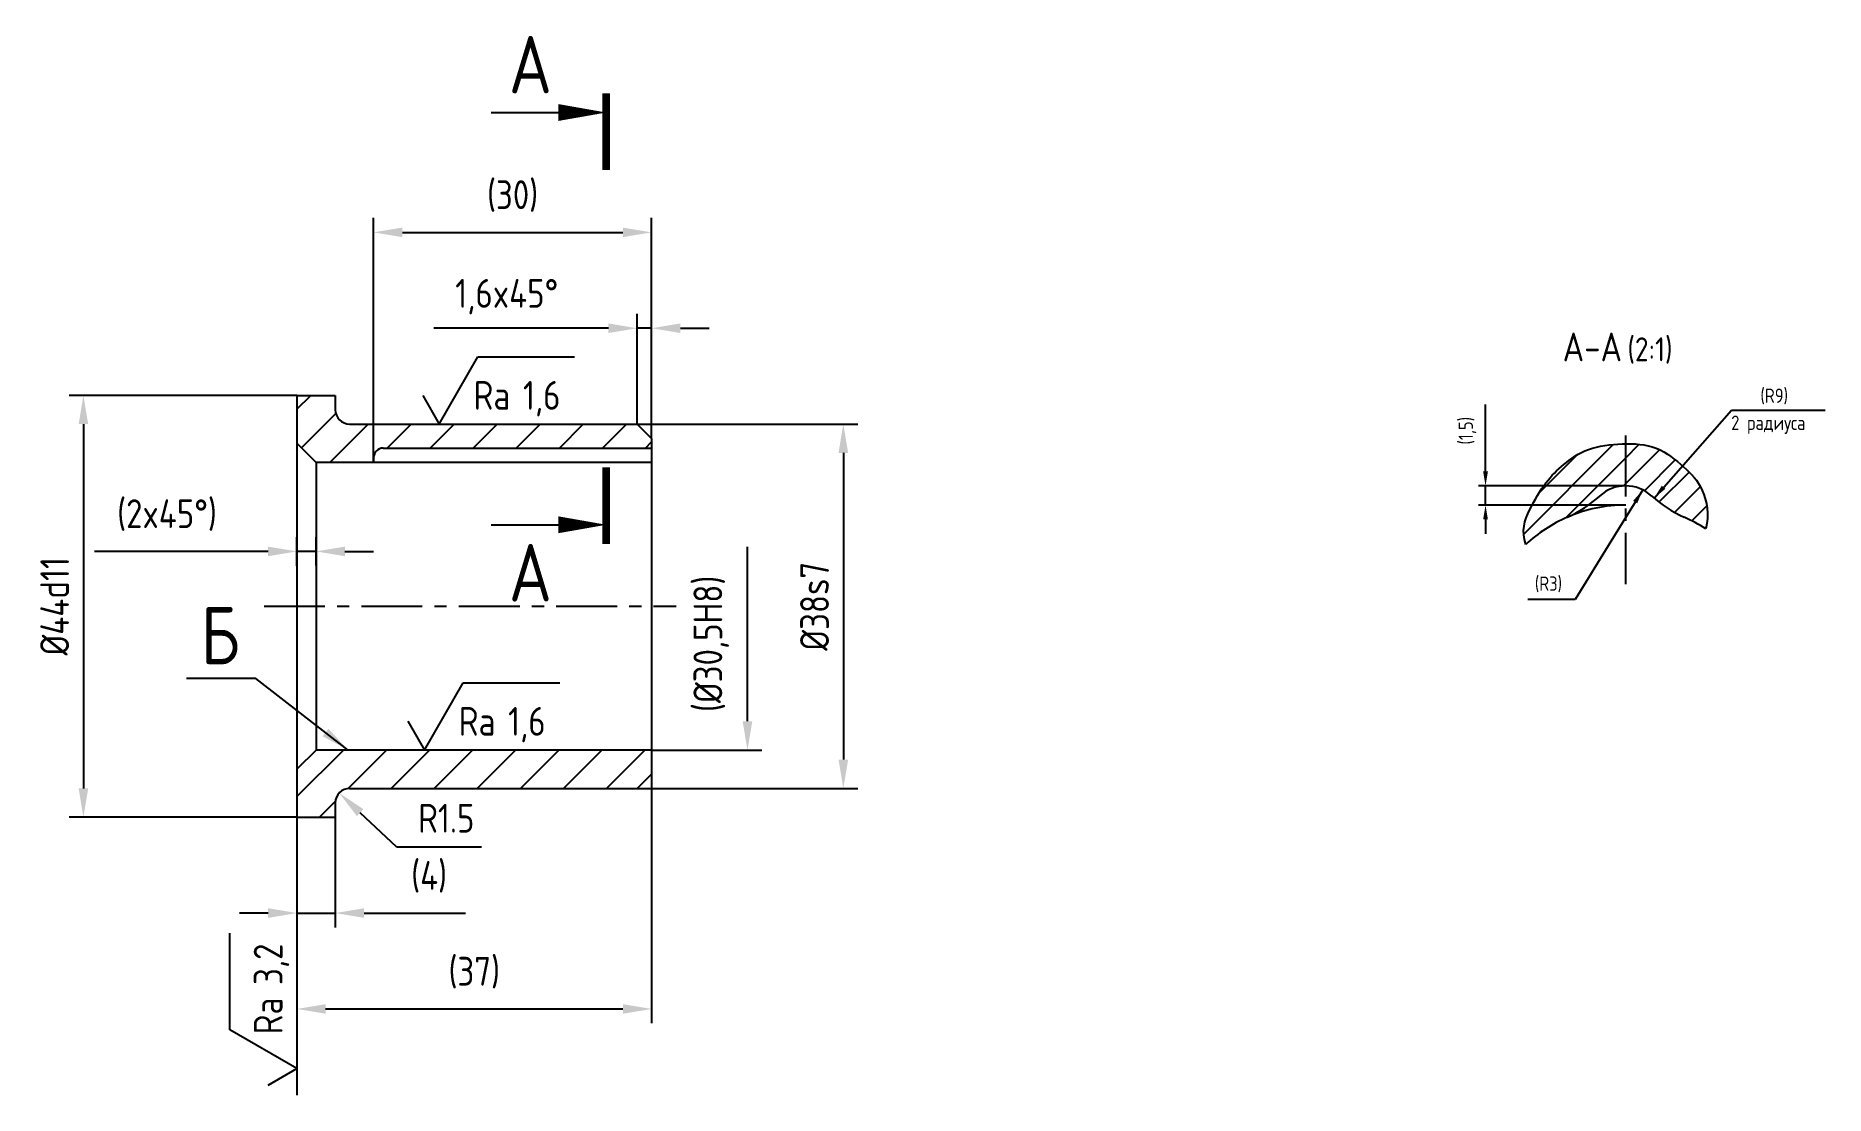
# Model space of a CAD drawing. Header units: millimetres. Extents: x 467 to 653, y 189 to 299.
import ezdxf
from ezdxf.enums import TextEntityAlignment as Align

# ---------------------------------------------------------------- set-up
doc = ezdxf.new("R2010")
doc.units = ezdxf.units.MM
doc.header["$LTSCALE"] = 0.2
doc.linetypes.add('CENTER', pattern=[50.8, 31.75, -6.35, 6.35, -6.35])
for name, color, linetype in [('Bord', 1, 'Continuous'), ('Cen', 5, 'CENTER'), ('Cont', 6, 'Continuous'), ('Dim', 7, 'Continuous'), ('Hatch', 2, 'Continuous'), ('Text', 3, 'Continuous'), ('Textb', 6, 'Continuous')]:
    doc.layers.add(name, color=color, linetype=linetype)
doc.styles.add('Style1', font='romans.shx', dxfattribs={"width": 0.8})
doc.dimstyles.new('LIN1', dxfattribs={"dimtxt": 3, "dimasz": 3, "dimexe": 1.5, "dimexo": 0, "dimgap": 1.5, "dimtad": 1, "dimtoh": 1, "dimdec": 1, "dimzin": 12, "dimdsep": 46, "dimtxsty": 'Style1', "dimcen": 0, "dimclrt": 3, "dimadec": 0, "dimazin": 0, "dimtfac": 1, "dimtdec": 1, "dimtmove": 0, "dimatfit": 3, "dimfxl": 1, "dimtolj": 1, "dimtzin": 12, "dimarcsym": 0})
doc.dimstyles.new('LIN_2', dxfattribs={"dimscale": 0.5, "dimtxt": 3, "dimasz": 3, "dimexe": 1.5, "dimexo": 0, "dimgap": 1.5, "dimtad": 1, "dimdec": 1, "dimzin": 12, "dimtxsty": 'Style1', "dimcen": 0, "dimclrt": 3, "dimadec": 0, "dimazin": 0, "dimtfac": 1, "dimtdec": 1, "dimtmove": 0, "dimatfit": 2, "dimfxl": 1, "dimtolj": 1, "dimtzin": 12, "dimarcsym": 0})

# ---------------------------------------------------------------- blocks, each defined once
blk = doc.blocks.new('RAZREZ01')
at = {"layer": 'Text', "const_width": 0.8}
blk.add_lwpolyline([(0, 2), (0, -6)], dxfattribs=at)
at = {"layer": 'Text'}
blk.add_lwpolyline([(-12, 0), (-5, 0)], dxfattribs=at)
blk.add_lwpolyline([(0, 0, 0, 1.76, 0), (-5, 0, 1.76, 1.76, 0)], format="xyseb", dxfattribs=at)
at = {"layer": 'Textb', "style": 'Style1', "width": 0.8}
blk.add_attdef('A', (-10.16, 2), '', height=6, dxfattribs=at)
blk = doc.blocks.new('*D7')
at = {"layer": 'Dim', "color": 0, "lineweight": -2, "transparency": 16777216}
for p, q in [((502, 254.96), (502, 280.46)), ((531, 268.96), (531, 280.46)), ((505, 278.96), (528, 278.96))]:
    blk.add_line(p, q, dxfattribs=at)
at = {"layer": 'Dim', "color": 0, "transparency": 16777216}
for points in [[(505, 279.46), (505, 278.46), (502, 278.96)], [(528, 279.46), (528, 278.46), (531, 278.96)]]:
    blk.add_solid(points, dxfattribs=at)
at = {"layer": 'Dim', "color": 3, "transparency": 16777216, "insert": (516.5, 282.74), "char_height": 3, "attachment_point": 5, "style": 'Style1'}
blk.add_mtext('\\A1;(30)', dxfattribs=at)
blk = doc.blocks.new('*D8')
at = {"layer": 'Dim', "color": 0, "lineweight": -2, "transparency": 16777216}
for p, q in [((531, 222.46), (531, 196.46)), ((494, 207.96), (494, 196.46)), ((497, 197.96), (528, 197.96))]:
    blk.add_line(p, q, dxfattribs=at)
at = {"layer": 'Dim', "color": 0, "transparency": 16777216}
for points in [[(497, 198.46), (497, 197.46), (494, 197.96)], [(528, 198.46), (528, 197.46), (531, 197.96)]]:
    blk.add_solid(points, dxfattribs=at)
at = {"layer": 'Dim', "color": 3, "transparency": 16777216, "insert": (512.5, 201.74), "char_height": 3, "attachment_point": 5, "style": 'Style1'}
blk.add_mtext('\\A1;(37)', dxfattribs=at)
blk = doc.blocks.new('*D9')
at = {"layer": 'Dim', "color": 0, "lineweight": -2, "transparency": 16777216}
for p, q in [((494, 217.96), (494, 206.46)), ((498, 217.96), (498, 206.46)), ((491, 207.96), (488, 207.96)), ((494, 207.96), (498, 207.96)), ((501, 207.96), (511.58, 207.96))]:
    blk.add_line(p, q, dxfattribs=at)
at = {"layer": 'Dim', "color": 0, "transparency": 16777216}
for points in [[(491, 208.46), (491, 207.46), (494, 207.96)], [(501, 208.46), (501, 207.46), (498, 207.96)]]:
    blk.add_solid(points, dxfattribs=at)
at = {"layer": 'Dim', "color": 3, "transparency": 16777216, "insert": (507.79, 211.74), "char_height": 3, "attachment_point": 5, "style": 'Style1'}
blk.add_mtext('\\A1;(4)', dxfattribs=at)
blk = doc.blocks.new('sherISO_04')
at = {"layer": 'Text'}
blk.add_line((4.04, 7), (14.12, 7), dxfattribs=at)
blk.add_lwpolyline([(-1.73, 3), (0, 0), (4.04, 7)], dxfattribs=at)
at = {"layer": 'Text', "style": 'Style1', "width": 0.8}
blk.add_text('Ra', height=3, dxfattribs=at).set_placement((3.58, 1.5))
blk.add_attdef('3,2', (8.73, 1.5), '', height=3, dxfattribs=at)
blk = doc.blocks.new('*D10')
at = {"layer": 'Dim', "color": 0, "lineweight": -2, "transparency": 16777216}
for p, q in [((494, 244.18), (494, 247.18)), ((496, 244.21), (496, 247.18)), ((491, 245.68), (472.89, 245.68)), ((496, 245.68), (494, 245.68)), ((499, 245.68), (502, 245.68))]:
    blk.add_line(p, q, dxfattribs=at)
at = {"layer": 'Dim', "color": 0, "transparency": 16777216}
for points in [[(491, 246.18), (491, 245.18), (494, 245.68)], [(499, 246.18), (499, 245.18), (496, 245.68)]]:
    blk.add_solid(points, dxfattribs=at)
at = {"layer": 'Dim', "color": 3, "transparency": 16777216, "insert": (480.45, 249.47), "char_height": 3, "attachment_point": 5, "style": 'Style1'}
blk.add_mtext('\\A1;(2x45%%D)', dxfattribs=at)
blk = doc.blocks.new('*D11')
at = {"layer": 'Dim', "color": 0, "lineweight": -2, "transparency": 16777216}
for p, q in [((494, 261.96), (470.23, 261.96)), ((471.73, 258.96), (471.73, 220.96)), ((494, 217.96), (470.23, 217.96))]:
    blk.add_line(p, q, dxfattribs=at)
at = {"layer": 'Dim', "color": 0, "transparency": 16777216}
for points in [[(471.23, 258.96), (472.23, 258.96), (471.73, 261.96)], [(471.23, 220.96), (472.23, 220.96), (471.73, 217.96)]]:
    blk.add_solid(points, dxfattribs=at)
at = {"layer": 'Dim', "color": 3, "transparency": 16777216, "insert": (468.73, 239.96), "char_height": 3, "attachment_point": 5, "rotation": 90, "style": 'Style1'}
blk.add_mtext('\\A1;%%C44d11', dxfattribs=at)
blk = doc.blocks.new('*D12')
at = {"layer": 'Dim', "color": 0, "lineweight": -2, "transparency": 16777216}
for p, q in [((617.99, 254.02), (617.99, 261.02)), ((632.61, 252.52), (617.24, 252.52)), ((617.99, 250.52), (617.99, 252.52)), ((632.61, 250.52), (617.24, 250.52)), ((617.99, 249.02), (617.99, 247.52))]:
    blk.add_line(p, q, dxfattribs=at)
at = {"layer": 'Dim', "color": 0, "transparency": 16777216}
for points in [[(617.74, 254.02), (618.24, 254.02), (617.99, 252.52)], [(617.74, 249.02), (618.24, 249.02), (617.99, 250.52)]]:
    blk.add_solid(points, dxfattribs=at)
at = {"layer": 'Dim', "color": 3, "transparency": 16777216, "insert": (616.1, 258.27), "char_height": 1.5, "attachment_point": 5, "rotation": 90, "style": 'Style1'}
blk.add_mtext('\\A1;(1,5)', dxfattribs=at)
blk = doc.blocks.new('razrez02')
at = {"layer": 'Text', "const_width": 0.8}
blk.add_lwpolyline([(0, 6), (0, -2)], dxfattribs=at)
at = {"layer": 'Text'}
blk.add_lwpolyline([(-12, 0), (-5, 0)], dxfattribs=at)
blk.add_lwpolyline([(0, 0, 0, 1.76, 0), (-5, 0, 1.76, 1.76, 0)], format="xyseb", dxfattribs=at)
at = {"layer": 'Textb', "style": 'Style1', "width": 0.8}
blk.add_attdef('А', (-10.16, -8), '', height=6, dxfattribs=at)
blk = doc.blocks.new('*D13')
at = {"layer": 'Dim', "color": 0, "lineweight": -2, "transparency": 16777216}
for p, q in [((529.5, 258.96), (552.5, 258.96)), ((551, 255.96), (551, 223.96)), ((529.5, 220.96), (552.5, 220.96))]:
    blk.add_line(p, q, dxfattribs=at)
at = {"layer": 'Dim', "color": 0, "transparency": 16777216}
for points in [[(550.5, 255.96), (551.5, 255.96), (551, 258.96)], [(550.5, 223.96), (551.5, 223.96), (551, 220.96)]]:
    blk.add_solid(points, dxfattribs=at)
at = {"layer": 'Dim', "color": 3, "transparency": 16777216, "insert": (548, 239.96), "char_height": 3, "attachment_point": 5, "rotation": 90, "style": 'Style1'}
blk.add_mtext('\\A1;%%C38s7', dxfattribs=at)
blk = doc.blocks.new('*D14')
at = {"layer": 'Dim', "color": 0, "lineweight": -2, "transparency": 16777216}
for p, q in [((541, 227.96), (541, 246.17)), ((531, 224.96), (542.5, 224.96))]:
    blk.add_line(p, q, dxfattribs=at)
at = {"layer": 'Dim', "color": 0, "transparency": 16777216}
blk.add_solid([(540.5, 227.96), (541.5, 227.96), (541, 224.96)], dxfattribs=at)
at = {"layer": 'Dim', "color": 3, "transparency": 16777216, "insert": (537.22, 236.04), "char_height": 3, "attachment_point": 5, "rotation": 90, "style": 'Style1'}
blk.add_mtext('\\A1;(%%C30,5H8)', dxfattribs=at)
blk = doc.blocks.new('ZNAK01')
at = {"layer": 'Textb', "style": 'Style1', "width": 0.8}
blk.add_attdef('А', text='', height=6, dxfattribs=at).set_placement((3.95, -0.02), align=Align.RIGHT)
blk.add_attdef('SC(1)', (5.07, -0.02), '', height=5, dxfattribs=at)
blk = doc.blocks.new('*D15')
at = {"layer": 'Dim', "color": 0, "lineweight": -2, "transparency": 16777216}
for p, q in [((526.5, 268.96), (508.28, 268.96)), ((529.5, 258.96), (529.5, 270.46)), ((531, 268.96), (529.5, 268.96)), ((531, 257.46), (531, 270.46)), ((534, 268.96), (537, 268.96))]:
    blk.add_line(p, q, dxfattribs=at)
at = {"layer": 'Dim', "color": 0, "transparency": 16777216}
for points in [[(526.5, 269.46), (526.5, 268.46), (529.5, 268.96)], [(534, 269.46), (534, 268.46), (531, 268.96)]]:
    blk.add_solid(points, dxfattribs=at)
at = {"layer": 'Dim', "color": 3, "transparency": 16777216, "insert": (515.89, 272.25), "char_height": 3, "attachment_point": 5, "style": 'Style1'}
blk.add_mtext('\\A1;1,6x45%%D', dxfattribs=at)
blk = doc.blocks.new('*D16')
at = {"layer": 'Dim', "color": 0, "lineweight": -2, "transparency": 16777216}
for p, q in [((504.43, 214.85), (500.6, 218.43)), ((513.24, 214.85), (504.43, 214.85))]:
    blk.add_line(p, q, dxfattribs=at)
at = {"layer": 'Dim', "color": 0, "transparency": 16777216}
blk.add_solid([(500.94, 218.8), (500.26, 218.07), (498.41, 220.48)], dxfattribs=at)
at = {"layer": 'Dim', "color": 3, "transparency": 16777216, "insert": (509.58, 217.85), "char_height": 3, "attachment_point": 5, "style": 'Style1'}
blk.add_mtext('\\A1;R1.5', dxfattribs=at)

msp = doc.modelspace()

# ---------------------------------------------------------------- hatches: boundary and pattern name
at = {"layer": 'Hatch'}
h = msp.add_hatch(dxfattribs=at)
h.set_pattern_fill('ANSI31', color=256)
h.paths.add_polyline_path([(531, 257.46), (529.5, 258.96), (499.5, 258.96, -0.414214), (498, 260.46), (498, 261.96), (494, 261.96), (494, 256.96), (496, 254.96), (502, 254.96), (502, 255.46, -0.414214), (503, 256.46), (512.13, 256.46), (531, 256.46)])
h = msp.add_hatch(dxfattribs=at)
h.set_pattern_fill('ANSI31', color=256, scale=0.6)
h.paths.add_polyline_path([(632.58, 252.52), (632.58, 256.91), (632.26, 256.9), (631.8, 256.88), (631.34, 256.84), (630.88, 256.8), (630.43, 256.74), (629.98, 256.66), (629.55, 256.57), (629.14, 256.45), (628.74, 256.32), (628.35, 256.17), (627.99, 256), (627.65, 255.81), (627.32, 255.61), (627.01, 255.41), (626.71, 255.19), (626.43, 254.97), (626.16, 254.75), (625.9, 254.53), (625.65, 254.31), (625.41, 254.09), (625.18, 253.86), (624.95, 253.62), (624.73, 253.37), (624.51, 253.11), (624.28, 252.82), (624.06, 252.52), (623.84, 252.2), (623.62, 251.86), (623.4, 251.51), (623.19, 251.14), (622.98, 250.77), (622.78, 250.38), (622.58, 249.99), (622.4, 249.59), (622.24, 249.18), (622.1, 248.76), (622.01, 248.33), (621.96, 247.88), (621.97, 247.41), (622.05, 246.92), (622.2, 246.41, -0.085449), (626.53, 249.26, 0.084407), (629.89, 251.46, -0.187174)])
h = msp.add_hatch(dxfattribs=at)
h.set_pattern_fill('ANSI31', color=256, scale=0.6)
h.paths.add_polyline_path([(638.94, 254.23), (638.64, 254.5), (638.33, 254.77), (638.01, 255.05), (637.67, 255.32), (637.32, 255.58), (636.96, 255.83), (636.58, 256.06), (636.19, 256.26), (635.79, 256.44), (635.38, 256.59), (634.96, 256.7), (634.52, 256.79), (634.08, 256.85), (633.64, 256.89), (633.18, 256.91), (632.72, 256.91), (632.58, 256.91), (632.58, 252.52, -0.190913), (635.33, 251.46, 0.084407), (638.7, 249.26, -0.042464), (640.97, 248.03), (641.05, 248.59), (641.1, 249.35), (641.08, 250.03), (641.02, 250.62), (640.91, 251.15), (640.76, 251.62), (640.59, 252.04), (640.41, 252.43), (640.2, 252.78), (639.98, 253.1), (639.74, 253.4), (639.49, 253.69), (639.22, 253.96)])
h = msp.add_hatch(dxfattribs=at)
h.set_pattern_fill('ANSI31', color=256)
h.paths.add_polyline_path([(531, 224.96), (496, 224.96), (494, 222.96), (494, 217.96), (498, 217.96), (498, 219.46, -0.414214), (499.5, 220.96), (529.5, 220.96), (531, 222.46)])

# ---------------------------------------------------------------- linework, layer by layer
at = {"layer": 'Bord'}
msp.add_lwpolyline([(622.2, 246.41), (622.05, 246.92), (621.97, 247.41), (621.96, 247.88), (622.01, 248.33), (622.1, 248.76), (622.24, 249.18), (622.4, 249.59), (622.58, 249.99), (622.78, 250.38), (622.98, 250.77), (623.19, 251.14), (623.4, 251.51), (623.62, 251.86), (623.84, 252.2), (624.06, 252.52), (624.28, 252.82), (624.51, 253.11), (624.73, 253.37), (624.95, 253.62), (625.18, 253.86), (625.41, 254.09), (625.65, 254.31), (625.9, 254.53), (626.16, 254.75), (626.43, 254.97), (626.71, 255.19), (627.01, 255.41), (627.32, 255.61), (627.65, 255.81), (627.99, 256), (628.35, 256.17), (628.74, 256.32), (629.14, 256.45), (629.55, 256.57), (629.98, 256.66), (630.43, 256.74), (630.88, 256.8), (631.34, 256.84), (631.8, 256.88), (632.26, 256.9), (632.72, 256.91), (633.18, 256.91), (633.64, 256.89), (634.08, 256.85), (634.52, 256.79), (634.96, 256.7), (635.38, 256.59), (635.79, 256.44), (636.19, 256.26), (636.58, 256.06), (636.96, 255.83), (637.32, 255.58), (637.67, 255.32), (638.01, 255.05), (638.33, 254.77), (638.64, 254.5), (638.94, 254.23), (639.22, 253.96), (639.49, 253.69), (639.74, 253.4), (639.98, 253.1), (640.2, 252.78), (640.41, 252.43), (640.59, 252.04), (640.76, 251.62), (640.91, 251.17), (641.03, 250.69), (641.11, 250.19), (641.15, 249.66), (641.15, 249.12), (641.09, 248.58), (640.97, 248.03)], dxfattribs=at)
at = {"layer": 'Cen'}
for p, q in [((632.58, 257.77), (632.58, 242.27)), ((490.57, 239.96), (533.57, 239.96))]:
    msp.add_line(p, q, dxfattribs=at)
at = {"layer": 'Cont'}
for p, q in [((494, 261.96), (494, 217.96)), ((494, 261.96), (498, 261.96)), ((498, 261.96), (498, 260.46)), ((499.5, 258.96), (529.5, 258.96)), ((529.5, 258.96), (531, 257.46)), ((494, 256.96), (496, 254.96)), ((503, 256.46), (512.13, 256.46)), ((512.13, 256.46), (531, 256.46)), ((531, 257.46), (531, 222.46)), ((531, 254.96), (496, 254.96)), ((496, 254.96), (496, 224.96)), ((502, 255.46), (502, 254.96)), ((496, 224.96), (494, 222.96)), ((531, 224.96), (496, 224.96)), ((529.5, 220.96), (531, 222.46)), ((499.5, 220.96), (529.5, 220.96)), ((498, 219.46), (498, 217.96)), ((494, 217.96), (498, 217.96))]:
    msp.add_line(p, q, dxfattribs=at)
for centre, radius, start, end in [((499.5, 260.46), 1.5, 180, 270), ((503, 255.46), 1, 90, 180), ((632.61, 248.52), 4, 47.1798, 132.8202), ((621.74, 260.26), 12, 293.5213, 312.8202), ((643.49, 260.26), 12, 227.1798, 246.4787), ((632.61, 235.27), 15.25, 113.5213, 133.0573), ((632.61, 235.27), 15.25, 56.7526, 66.4787), ((499.5, 219.46), 1.5, 90, 180)]:
    msp.add_arc(centre, radius, start, end, dxfattribs=at)
at = {"layer": 'Dim'}
msp.add_line((494, 197.96), (494, 188.96), dxfattribs=at)
msp.add_arc((632.61, 235.27), 15.25, 90, 113.5213, dxfattribs=at)

# ---------------------------------------------------------------- block references
for name, p, values in [('RAZREZ01', (526.27, 291.46), {'A': 'А'}), ('razrez02', (526.27, 248.46), {'А': 'А'})]:
    msp.add_blockref(name, p, dxfattribs=at).add_auto_attribs(values)
at = {"layer": 'Dim', "xscale": 0.5, "yscale": 0.5, "zscale": 0.5}
msp.add_blockref('ZNAK01', (630.26, 265.52), dxfattribs=at).add_auto_attribs({'А': 'А-A', 'SC(1)': '(2:1)'})
at = {"layer": 'Dim', "rotation": 90}
msp.add_blockref('sherISO_04', (494, 191.73), dxfattribs=at).add_auto_attribs({'3,2': '3,2'})
at = {"layer": 'Textb'}
for p in [(508.85, 258.96), (507.3, 224.96)]:
    msp.add_blockref('sherISO_04', p, dxfattribs=at).add_auto_attribs({'3,2': '1,6'})

# ---------------------------------------------------------------- texts
at = {"layer": 'Text', "style": 'Style1', "width": 0.8}
for s, p in [('(R9)', (646.66, 261.17)), ('2 радиуса', (643.62, 258.35)), ('(R3)', (623.13, 241.57))]:
    msp.add_text(s, height=1.5, dxfattribs=at).set_placement(p)
at = {"layer": 'Textb', "style": 'Style1', "width": 0.8}
msp.add_attdef('Б', text='А', height=6, dxfattribs=at).set_placement((488.05, 233.92), align=Align.RIGHT)

# ---------------------------------------------------------------- dimensions: what is measured, and where the dimension line sits
at = {"layer": 'Dim'}
for base, p1, p2, text, picture, middle in [((531, 278.96), (502, 254.96), (531, 268.96), '(30)', '*D7', (516.5, 278.96)), ((494, 245.68), (496, 244.21), (494, 244.18), '(<>x45%%D)', '*D10', (480.45, 245.68)), ((498, 207.96), (494, 217.96), (498, 217.96), '(<>)', '*D9', (507.79, 207.96))]:
    dim = msp.add_linear_dim(base=base, p1=p1, p2=p2, text=text, dimstyle='LIN1', dxfattribs=at)
    dim.commit()
    dim.dimension.update_dxf_attribs({"geometry": picture, "text_midpoint": middle, "dimtype": 160})
at = {"layer": 'Dim', "color": 7}
dim = msp.add_linear_dim(base=(531, 268.96), p1=(529.5, 258.96), p2=(531, 257.46), text='1,6x45%%D', dimstyle='LIN1', dxfattribs=at)
dim.commit()
dim.dimension.update_dxf_attribs({"geometry": '*D15', "text_midpoint": (515.89, 268.96), "dimtype": 160})
at = {"layer": 'Dim'}
for base, p1, p2, text, dimstyle, picture, middle in [((471.73, 217.96), (494, 261.96), (494, 217.96), '%%C<>d11', 'LIN1', '*D11', (468.73, 239.96)), ((617.99, 252.52), (632.61, 250.52), (632.61, 252.52), '(1,5)', 'LIN_2', '*D12', (616.1, 258.27)), ((551, 220.96), (529.5, 258.96), (529.5, 220.96), '%%C<>s7', 'LIN1', '*D13', (548, 239.96))]:
    dim = msp.add_linear_dim(base=base, p1=p1, p2=p2, angle=90, text=text, dimstyle=dimstyle, dxfattribs=at)
    dim.commit()
    dim.dimension.update_dxf_attribs({"geometry": picture, "text_midpoint": middle})
dim = msp.add_linear_dim(base=(541, 254.96), p1=(531, 224.96), p2=(531, 254.96), angle=90, text='(%%C30,5H8)', dimstyle='LIN1', override={"dimse2": 1, "dimsd2": 1}, dxfattribs=at)
dim.commit()
dim.dimension.update_dxf_attribs({"geometry": '*D14', "text_midpoint": (541, 236.04), "dimtype": 160})
dim = msp.add_linear_dim(base=(531, 197.96), p1=(494, 207.96), p2=(531, 222.46), text='(<>)', dimstyle='LIN1', dxfattribs=at)
dim.commit()
dim.dimension.update_dxf_attribs({"geometry": '*D8', "text_midpoint": (512.5, 201.74)})
dim = msp.add_radius_dim(center=(499.5, 219.46), mpoint=(498.41, 220.48), dimstyle='LIN1', override={"dimtmove": 1}, dxfattribs=at)
dim.commit()
dim.dimension.update_dxf_attribs({"geometry": '*D16', "text_midpoint": (504.43, 214.85), "dimtype": 164})

# ---------------------------------------------------------------- leaders
for points, dimstyle in [([(635.57, 251.24), (643.64, 260.43), (653.42, 260.43)], 'LIN_2'), ([(634.39, 252.1), (631.07, 246.73), (627.34, 240.68), (622.41, 240.68)], 'LIN_2'), ([(499.36, 224.96), (489.7, 232.42), (482.47, 232.42)], 'LIN1')]:
    msp.add_leader(points, dimstyle=dimstyle, dxfattribs=at)

doc.saveas('drawing.dxf')
